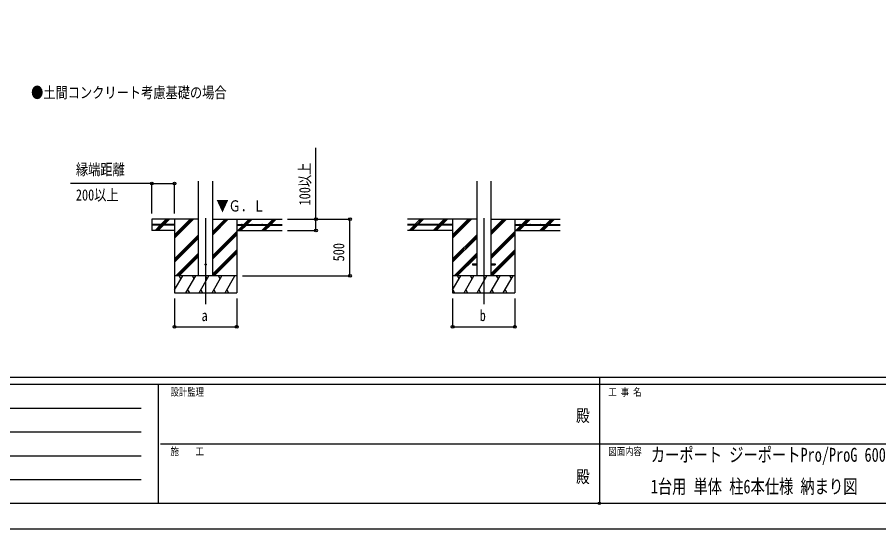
# Model space of a CAD drawing. Units: millimetres, scale not verified. Extents: x -12615 to 12615, y -8910 to 8910.
# Drawn here: x -5160 to 2454, y -8910 to -4391 of the extents above; entities that cross this region are included whole.
import ezdxf
from ezdxf.enums import TextEntityAlignment as Align

# ---------------------------------------------------------------- set-up
doc = ezdxf.new("R2010")
doc.units = ezdxf.units.MM
doc.header["$LTSCALE"] = 40
doc.header["$PDMODE"] = 32
doc.header["$PDSIZE"] = 20
for name, color, linetype in [('0-2_USER1', 3, 'Continuous'), ('0-3_YKK_12', 2, 'Continuous'), ('0-4_YKK_13', 4, 'Continuous'), ('0-5_YKK_A1', 4, 'Continuous'), ('0-6_YKK_D', 6, 'Continuous'), ('0-7_YKK_ZWAK', 7, 'Continuous')]:
    doc.layers.add(name, color=color, linetype=linetype)
doc.styles.add('ＭＳ ゴシック', font='')
doc.styles.get('ＭＳ ゴシック').set_extended_font_data('MS Gothic')

msp = doc.modelspace()

# ---------------------------------------------------------------- linework, layer by layer
at = {"layer": '0-3_YKK_12'}
for p, q in [((-3494.94, -6165.79), (-3494.94, -6925)), ((-1036.94, -6165.79), (-1036.94, -6925))]:
    msp.add_line(p, q, dxfattribs=at)
at = {"layer": '0-4_YKK_13'}
for p, q in [((-1136.94, -6570.5), (-1136.94, -6579.5)), ((-1136.94, -6570.5), (-1099.44, -6570.5)), ((-1136.94, -6579.5), (-1099.44, -6579.5)), ((-974.44, -6570.5), (-936.94, -6570.5)), ((-974.44, -6579.5), (-936.94, -6579.5)), ((-936.94, -6570.5), (-936.94, -6579.5))]:
    msp.add_line(p, q, dxfattribs=at)
msp.add_circle((-3494.94, -6575), 5, dxfattribs=at)
at = {"layer": '0-5_YKK_A1'}
for p, q in [((-3557.44, -6675), (-3557.44, -5839.65)), ((-3432.44, -6675), (-3432.44, -5839.65)), ((-1099.44, -5838.65), (-1099.44, -6675)), ((-974.44, -5838.65), (-974.44, -6675)), ((-3557.44, -6175), (-3969.94, -6175)), ((-3969.94, -6175), (-3969.94, -6275)), ((-3769.94, -6222.5), (-3969.94, -6222.5)), ((-3769.94, -6227.5), (-3969.94, -6227.5)), ((-3942.07, -6273.6), (-3895.98, -6227.5)), ((-3929.33, -6275), (-3881.83, -6227.5)), ((-3915.19, -6275), (-3867.69, -6227.5)), ((-3890.98, -6222.5), (-3843.48, -6175)), ((-3876.83, -6222.5), (-3829.33, -6175)), ((-3862.69, -6222.5), (-3815.19, -6175)), ((-3769.94, -6175), (-3769.94, -6825)), ((-3769.94, -6341.88), (-3603.06, -6175)), ((-3769.94, -6327.74), (-3617.2, -6175)), ((-3769.94, -6313.6), (-3631.34, -6175)), ((-3769.94, -6222.5), (-3769.94, -6227.5)), ((-3432.44, -6312.75), (-3294.69, -6175)), ((-3432.44, -6298.61), (-3308.83, -6175)), ((-3432.44, -6284.46), (-3322.98, -6175)), ((-3432.44, -6175), (-2819.94, -6175)), ((-3219.94, -6175), (-3219.94, -6825)), ((-3219.94, -6222.5), (-2819.94, -6222.5)), ((-3219.94, -6222.5), (-3219.94, -6227.5)), ((-3219.94, -6227.5), (-2819.94, -6227.5)), ((-3210.84, -6275), (-3163.34, -6227.5)), ((-3196.7, -6275), (-3149.2, -6227.5)), ((-3182.56, -6275), (-3135.06, -6227.5)), ((-3158.34, -6222.5), (-3110.84, -6175)), ((-3144.2, -6222.5), (-3096.7, -6175)), ((-3130.06, -6222.5), (-3082.56, -6175)), ((-2998.71, -6275), (-2951.21, -6227.5)), ((-2984.57, -6275), (-2937.07, -6227.5)), ((-2970.43, -6275), (-2922.93, -6227.5)), ((-2946.21, -6222.5), (-2898.71, -6175)), ((-2932.07, -6222.5), (-2884.57, -6175)), ((-2917.93, -6222.5), (-2870.43, -6175)), ((-1099.44, -6175), (-1711.94, -6175)), ((-1311.94, -6222.5), (-1711.94, -6222.5)), ((-1311.94, -6227.5), (-1711.94, -6227.5)), ((-1697.61, -6275), (-1650.11, -6227.5)), ((-1683.47, -6275), (-1635.97, -6227.5)), ((-1669.32, -6275), (-1621.82, -6227.5)), ((-1645.11, -6222.5), (-1597.61, -6175)), ((-1630.97, -6222.5), (-1629.3, -6220.83)), ((-1626.11, -6217.64), (-1583.47, -6175)), ((-1616.82, -6222.5), (-1569.32, -6175)), ((-1484.07, -6273.6), (-1437.98, -6227.5)), ((-1471.33, -6275), (-1423.83, -6227.5)), ((-1457.19, -6275), (-1409.69, -6227.5)), ((-1432.98, -6222.5), (-1385.48, -6175)), ((-1418.83, -6222.5), (-1371.33, -6175)), ((-1404.69, -6222.5), (-1357.19, -6175)), ((-1311.94, -6175), (-1311.94, -6825)), ((-1311.94, -6341.88), (-1145.06, -6175)), ((-1311.94, -6327.74), (-1159.2, -6175)), ((-1311.94, -6313.6), (-1173.34, -6175)), ((-1311.94, -6222.5), (-1311.94, -6227.5)), ((-974.44, -6312.75), (-836.69, -6175)), ((-974.44, -6298.61), (-850.83, -6175)), ((-974.44, -6284.46), (-864.98, -6175)), ((-974.44, -6175), (-361.94, -6175)), ((-761.94, -6175), (-761.94, -6825)), ((-761.94, -6222.5), (-361.94, -6222.5)), ((-761.94, -6222.5), (-761.94, -6227.5)), ((-761.94, -6227.5), (-361.94, -6227.5)), ((-752.84, -6275), (-705.34, -6227.5)), ((-738.7, -6275), (-691.2, -6227.5)), ((-724.56, -6275), (-677.06, -6227.5)), ((-700.34, -6222.5), (-652.84, -6175)), ((-686.2, -6222.5), (-638.7, -6175)), ((-672.06, -6222.5), (-624.56, -6175)), ((-540.71, -6275), (-493.21, -6227.5)), ((-526.57, -6275), (-479.07, -6227.5)), ((-512.43, -6275), (-464.93, -6227.5)), ((-488.21, -6222.5), (-440.71, -6175)), ((-474.07, -6222.5), (-426.57, -6175)), ((-459.93, -6222.5), (-412.43, -6175)), ((-3769.94, -6275), (-3969.94, -6275)), ((-3769.94, -6525.73), (-3557.44, -6313.23)), ((-3432.44, -6496.59), (-3219.94, -6284.1)), ((-3432.44, -6510.74), (-3219.94, -6298.24)), ((-3432.44, -6524.88), (-3219.94, -6312.38)), ((-3219.94, -6275), (-2819.94, -6275)), ((-1311.94, -6275), (-1711.94, -6275)), ((-1311.94, -6525.73), (-1099.44, -6313.23)), ((-974.44, -6496.59), (-761.94, -6284.1)), ((-974.44, -6510.74), (-761.94, -6298.24)), ((-974.44, -6524.88), (-761.94, -6312.38)), ((-761.94, -6275), (-361.94, -6275)), ((-3769.94, -6539.87), (-3557.44, -6327.37)), ((-3769.94, -6554.01), (-3557.44, -6341.51)), ((-1311.94, -6539.87), (-1099.44, -6327.37)), ((-1311.94, -6554.01), (-1099.44, -6341.51)), ((-3432.44, -6658.72), (-3219.94, -6446.23)), ((-3432.44, -6672.87), (-3219.94, -6460.37)), ((-974.44, -6658.72), (-761.94, -6446.23)), ((-974.44, -6672.87), (-761.94, -6460.37)), ((-3757.08, -6675), (-3557.44, -6475.36)), ((-3742.94, -6675), (-3557.44, -6489.5)), ((-3728.8, -6675), (-3557.44, -6503.64)), ((-3420.43, -6675), (-3219.94, -6474.51)), ((-1299.08, -6675), (-1099.44, -6475.36)), ((-1284.94, -6675), (-1099.44, -6489.5)), ((-1270.8, -6675), (-1099.44, -6503.64)), ((-962.43, -6675), (-761.94, -6474.51)), ((-3219.94, -6675), (-3769.94, -6675)), ((-3769.94, -6800.45), (-3697.51, -6675)), ((-3712.51, -6700.98), (-3727.51, -6675)), ((-3668.64, -6825), (-3582.04, -6675)), ((-3597.04, -6700.98), (-3612.04, -6675)), ((-3553.17, -6825), (-3466.57, -6675)), ((-3481.57, -6700.98), (-3496.57, -6675)), ((-3437.7, -6825), (-3351.1, -6675)), ((-3366.1, -6700.98), (-3381.1, -6675)), ((-3322.23, -6825), (-3235.63, -6675)), ((-3265.63, -6675), (-3265.63, -6675)), ((-761.94, -6675), (-1311.94, -6675)), ((-1311.94, -6800.45), (-1239.51, -6675)), ((-1254.51, -6700.98), (-1269.51, -6675)), ((-1210.64, -6825), (-1124.04, -6675)), ((-1139.04, -6700.98), (-1154.04, -6675)), ((-1095.17, -6825), (-1008.57, -6675)), ((-1023.57, -6700.98), (-1038.57, -6675)), ((-979.7, -6825), (-893.1, -6675)), ((-908.1, -6700.98), (-923.1, -6675)), ((-864.23, -6825), (-777.63, -6675)), ((-792.63, -6700.98), (-807.63, -6675)), ((-3769.94, -6825), (-3219.94, -6825)), ((-3653.65, -6799.02), (-3638.65, -6825)), ((-3538.18, -6799.02), (-3523.18, -6825)), ((-3422.7, -6799.02), (-3407.7, -6825)), ((-3307.24, -6799.02), (-3292.24, -6825)), ((-1311.94, -6825), (-761.94, -6825)), ((-1311.11, -6799.02), (-1296.12, -6825)), ((-1195.65, -6799.02), (-1180.65, -6825)), ((-1080.18, -6799.02), (-1065.18, -6825)), ((-964.7, -6799.02), (-949.7, -6825)), ((-849.24, -6799.02), (-834.24, -6825))]:
    msp.add_line(p, q, dxfattribs=at)
for centre in [(-3904.94, -6220), (-3814.94, -6220), (-3174.94, -6220), (-3084.94, -6220), (-2994.94, -6220), (-2904.94, -6220), (-1626.94, -6220), (-1536.94, -6220), (-1446.94, -6220), (-1356.94, -6220), (-716.94, -6220), (-626.94, -6220), (-536.94, -6220), (-446.94, -6220)]:
    msp.add_circle(centre, 2.5, dxfattribs=at)
at = {"layer": '0-6_YKK_D'}
for p, q in [((-3969.94, -5859.74), (-4687.75, -5859.74)), ((-3969.94, -6125), (-3969.94, -5858.74)), ((-3969.94, -5859.74), (-3769.94, -5859.74)), ((-3769.94, -6125), (-3769.94, -5858.74)), ((-2769.94, -6175), (-2218.94, -6175)), ((-2769.94, -6175), (-2518.94, -6175)), ((-2219.94, -6675), (-2219.94, -6175)), ((-2769.94, -6275), (-2518.94, -6275)), ((-3169.94, -6675), (-2218.94, -6675)), ((-3769.94, -6875), (-3769.94, -7126)), ((-3219.94, -6875), (-3219.94, -7126)), ((-1311.94, -6875), (-1311.94, -7126)), ((-761.94, -6875), (-761.94, -7126)), ((-3769.94, -7125), (-3219.94, -7125)), ((-1311.94, -7125), (-761.94, -7125))]:
    msp.add_line(p, q, dxfattribs=at)
msp.add_lwpolyline([(-2519.94, -6275), (-2519.94, -6175), (-2519.94, -5543.4)], dxfattribs=at)
for centre in [(-3969.94, -5859.74), (-3769.94, -5859.74), (-2519.94, -6175), (-2219.94, -6175), (-2519.94, -6275), (-2219.94, -6675), (-3769.94, -7125), (-3219.94, -7125), (-1311.94, -7125), (-761.94, -7125)]:
    msp.add_circle(centre, 12.75, dxfattribs=at)
at = {"layer": '0-7_YKK_ZWAK'}
for p, q in [((11685.06, -7575), (-11714.94, -7575)), ((-14.94, -7575), (-14.94, -8685)), ((-3914.94, -7635), (-11714.94, -7635)), ((-3914.94, -7635), (-3914.94, -8685)), ((-14.94, -7635), (-3914.94, -7635)), ((3885.06, -7635), (-14.94, -7635)), ((-11587.44, -7845), (-4064.94, -7845)), ((-11587.44, -8055), (-4064.94, -8055)), ((-3892.44, -8160), (-14.94, -8160)), ((-14.94, -8160), (3885.06, -8160)), ((-11587.44, -8265), (-4064.94, -8265)), ((-11587.44, -8475), (-4064.94, -8475)), ((-11714.94, -8685), (-3914.94, -8685)), ((-3914.94, -8685), (-14.94, -8685)), ((-14.94, -8685), (3885.06, -8685))]:
    msp.add_line(p, q, dxfattribs=at)
msp.add_lwpolyline([(-12615, -8910), (12615, -8910), (12615, 8910), (-12615, 8910)], close=True, dxfattribs=at)
msp.add_point((-14.94, -8685), dxfattribs=at)

# ---------------------------------------------------------------- texts
at = {"layer": '0-2_USER1', "style": 'ＭＳ ゴシック'}
for s, height, width, p in [('●土間コンクリート考慮基礎の場合', 98.97, 0.8, (-5037.27, -5135.21)), ('カーポート ジーポートPro/ProG 6000タイプ', 123.2, 0.75, (439, -8355)), ('1台用 単体 柱6本仕様 納まり図', 123.2, 0.75, (439, -8635))]:
    msp.add_text(s, height=height, dxfattribs=dict(at, width=width)).set_placement(p, align=Align.BOTTOM_LEFT)
at = {"layer": '0-5_YKK_A1', "style": 'ＭＳ ゴシック', "width": 0.8}
msp.add_text('▼Ｇ．Ｌ', height=98.97, dxfattribs=at).set_placement((-3400.08, -6136.73), align=Align.BOTTOM_LEFT)
at = {"layer": '0-6_YKK_D', "style": 'ＭＳ ゴシック', "width": 0.8}
for s, p in [('縁端距離', (-4641.14, -5814.74)), ('200以上', (-4641.14, -6039.74)), ('a', (-3530.94, -7105)), ('b', (-1072.94, -7105))]:
    msp.add_text(s, height=98.97, dxfattribs=at).set_placement(p, align=Align.BOTTOM_LEFT)
for s, p in [('100以上', (-2539.94, -6053)), ('500', (-2239.94, -6547.4))]:
    msp.add_text(s, height=98.97, rotation=90, dxfattribs=at).set_placement(p, align=Align.BOTTOM_LEFT)
at = {"layer": '0-7_YKK_ZWAK', "style": 'ＭＳ ゴシック', "width": 0.8}
for s, height, p in [('設計監理', 65.98, (-3804.94, -7755)), ('工 事 名', 65.98, (63.81, -7755)), ('殿', 110, (-221, -7997.5)), ('施\u3000\u3000工', 65.98, (-3804.94, -8280)), ('図面内容', 65.98, (63.81, -8280)), ('殿', 110, (-221, -8537.5))]:
    msp.add_text(s, height=height, dxfattribs=at).set_placement(p, align=Align.BOTTOM_LEFT)

doc.saveas('drawing.dxf')
